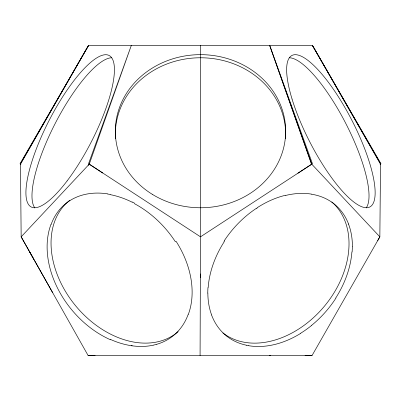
<?xml version="1.0" encoding="UTF-8"?>
<svg xmlns="http://www.w3.org/2000/svg" width="401" height="401" viewBox="0 0 401 401"><rect width="100%" height="100%" fill="white"/><g stroke="black" fill="none" stroke-linecap="round" stroke-linejoin="round"><path stroke-width="0.6" d="M200.355 277.637L200.37 273.928M200.079 355.557L200.5 236.826L200.5 45.438M88.175 165.307L89.243 164.169L131.312 45.438L88.551 163.723L200.5 236.826L312.449 163.723L269.688 45.438L311.341 163.723L379.847 236.831L312.028 355.557L305.041 355.557M377.722 240.545L379.847 236.831L380.529 163.723L312.449 45.438L88.551 45.438L20.05 163.723L20.907 164.626M20.476 164.169L88.551 45.438L20.471 163.723L21.158 236.826L88.135 355.557L90.832 355.557M223.969 241.653L224.57 240.73M89.659 163.723L21.158 236.826L33.739 259.126M380.093 164.626L380.95 163.723L312.449 45.438L380.524 164.169M175.533 333.752L175.332 333.938A85.182 62.17 51 0 1 156.616 344.339M256.419 208.575L257.191 208.064M297.878 173.242L311.757 164.169L269.688 45.438M300.615 333.286L303.537 331.401A85.182 62.225 -50.7 0 0 311.467 325.562M156.611 344.324L153.804 345.05M312.028 355.557L88.135 355.557L95.117 355.557M269.266 355.557L270.605 355.557M132.205 345.802L131.187 345.652M107.428 193.979L110.521 194.515M311.772 194.159L311.597 194.129A85.167 61.373 -49.1 0 0 289.858 194.54A85.162 61.438 -49.2 0 0 285.617 195.452M248.73 345.667L246.44 345.236M132.2 201.989L134.611 203.227M102.681 172.956L89.243 164.169M226.956 336.329L224.284 334.083A85.167 62.07 -50.8 0 1 211.843 315.722L211.558 314.97M175.533 241.257L175.723 241.547M29.554 251.708L52.611 292.585M348.394 223.858L348.695 224.67M107.403 193.823A85.167 61.423 49.3 0 0 81.994 195.207A85.172 61.508 49.9 0 0 67.323 202.375A85.172 61.508 50.3 0 0 60.646 208.395A85.172 61.383 51.1 0 0 51.077 224.58M110.546 194.701A85.182 61.418 49.1 0 1 132.165 202.199M134.5 203.693A85.172 61.939 49.7 0 1 175.172 241.437M176.109 241.357A85.172 62.897 50 0 1 188.169 314.84M188.044 314.755A85.187 62.18 51 0 1 175.568 333.722M153.668 345.096A85.182 62.17 51 0 1 110.501 339.452M110.586 339.817A85.172 62.18 50.9 0 1 50.937 224.49M178.174 331.652A85.172 61.543 50.4 0 1 75.588 305.747A85.172 61.543 50.4 0 1 69.864 200.209M311.757 194.259A85.182 61.433 -49.2 0 1 333.181 203.202L333.462 203.407A85.187 61.528 -49.9 0 1 336.208 205.718A85.177 61.523 -50.1 0 1 348.484 223.798M348.74 224.64A85.157 61.353 -51 0 1 352.419 246.54M352.329 246.57A85.152 61.258 -51.2 0 1 352.128 251.918M351.893 251.978A85.167 61.323 -51.1 0 1 335.747 297.998M335.928 298.093A85.182 61.889 -50.7 0 1 329.01 307.752A85.182 62.055 -50.7 0 1 311.432 325.497M246.51 345.236A85.182 62.055 -50.7 0 1 227.011 336.374M300.65 333.396A85.177 62.18 -50.7 0 1 248.71 345.712M211.608 314.935A85.172 62.095 -50.7 0 1 207.853 293.046M207.783 293.066A85.177 62.275 -50.3 0 1 207.969 287.537M208.184 287.482A85.172 62.35 -50.2 0 1 224.199 241.768M224.359 240.62A85.172 62.686 -49.9 0 1 256.339 208.375M257.086 207.788A85.172 62.035 -49.7 0 1 285.632 195.232M331.807 201.974A85.172 62.195 -49.9 0 1 324.459 306.148A85.172 62.195 -49.9 0 1 222.926 332.935M34.832 207.918A85.172 23.659 -62.8 0 1 55.082 123.683A85.172 23.659 -62.8 0 1 111.724 57.769M289.276 57.769A85.172 23.654 62.8 0 1 345.918 123.688A85.172 23.654 62.8 0 1 366.168 207.918M115.463 138.701A85.172 76.556 0 0 1 200.5 57.769A85.172 76.556 0 0 1 285.537 138.701M67.112 180.911A85.172 23.659 -62.8 0 0 109.854 55.934A85.172 23.659 -62.8 0 0 33.473 156.786A85.172 23.659 -62.8 0 0 67.112 180.911M292.048 99.042A85.172 23.654 62.8 0 0 368.584 207.452A85.172 23.654 62.8 0 0 331.923 87.132A85.172 23.654 62.8 0 0 292.048 99.042M152.761 194.605A85.172 76.556 0 0 0 285.457 136.671A85.172 76.556 0 0 0 163.282 62.35A85.172 76.556 0 0 0 152.761 194.605"/></g></svg>
